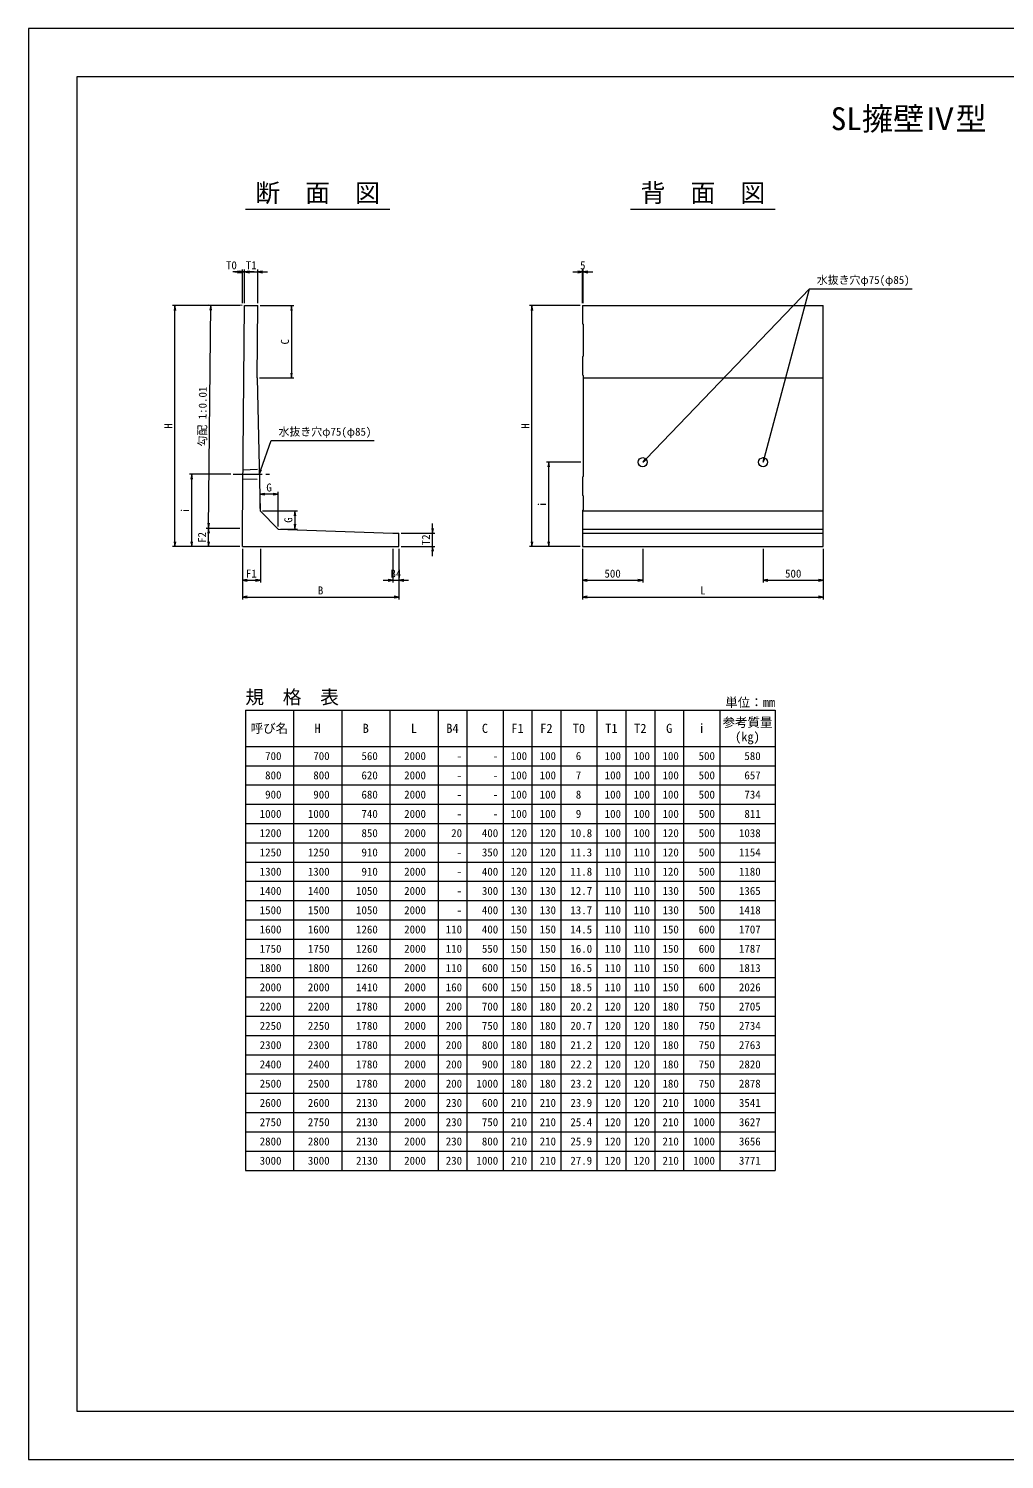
# Model space of a CAD drawing. Units: millimetres at full size, sheet at 1:20. Extents: x 0 to 16820, y 0 to 11880.
# Drawn here: x 0 to 8104, y 0 to 11880 of the extents above; entities that cross this region are included whole.
import ezdxf
from ezdxf.enums import TextEntityAlignment as Align

# ---------------------------------------------------------------- set-up
doc = ezdxf.new("R2010")
doc.units = ezdxf.units.MM
doc.header["$LTSCALE"] = 20
doc.linetypes.add('CHAIN', pattern=[18.5, 12, -1.5, 3.5, -1.5])
doc.linetypes.add('DASHED_SPACED', pattern=[12, 6, -6])
for name, color, linetype, lineweight in [('D-BMK', 2, 'CHAIN', 13), ('D-MTR-FRAM', 7, 'Continuous', 13), ('D-MTR-LINE', 7, 'Continuous', 13), ('D-STR-DIM', 7, 'Continuous', 13), ('D-STR-STRn', 1, 'Continuous', 13), ('D-STR-TXT', 7, 'Continuous', 13), ('D-TTL', 2, 'Continuous', 13), ('D-TTL-TXT', 7, 'Continuous', 13)]:
    doc.layers.add(name, color=color, linetype=linetype, lineweight=lineweight)
doc.layers.add('D-MTR', color=7, linetype='Continuous')
doc.layers.add('D-MTR-TXT', color=7, linetype='Continuous')
doc.styles.add('ＭＳ ゴシック', font='')
doc.styles.get('ＭＳ ゴシック').set_extended_font_data('MS Gothic')

# ---------------------------------------------------------------- blocks, each defined once
blk = doc.blocks.new('open_arrow')
at = {"color": 0, "linetype": 'Continuous', "lineweight": -2}
blk.add_lwpolyline([(7.5, 1.25), (0, 0), (7.5, -1.25)], dxfattribs=at)

msp = doc.modelspace()

# ---------------------------------------------------------------- linework, layer by layer
at = {"layer": 'D-BMK'}
msp.add_line((1699.5, 8180), (1999.77, 8180), dxfattribs=at)
at = {"layer": 'D-MTR-FRAM'}
for q in [(6200, 6220), (1800, 2400)]:
    msp.add_line((1800, 6220), q, dxfattribs=at)
at = {"layer": 'D-MTR-LINE'}
for p, q in [((2200, 6220), (2200, 2400)), ((2600, 6220), (2600, 2400)), ((3000, 6220), (3000, 2400)), ((3400, 6220), (3400, 2400)), ((3640, 6220), (3640, 2400)), ((3940, 6220), (3940, 2400)), ((4180, 6220), (4180, 2400)), ((4420, 6220), (4420, 2400)), ((4720, 6220), (4720, 2400)), ((4960, 6220), (4960, 2400)), ((5200, 6220), (5200, 2400)), ((5440, 6220), (5440, 2400)), ((5740, 6220), (5740, 2400)), ((6200, 6220), (6200, 2400)), ((1800, 5920), (6200, 5920)), ((1800, 5760), (6200, 5760)), ((1800, 5600), (6200, 5600)), ((1800, 5440), (6200, 5440)), ((1800, 5280), (6200, 5280)), ((1800, 5120), (6200, 5120)), ((1800, 4960), (6200, 4960)), ((1800, 4800), (6200, 4800)), ((1800, 4640), (6200, 4640)), ((1800, 4480), (6200, 4480)), ((1800, 4320), (6200, 4320)), ((1800, 4160), (6200, 4160)), ((1800, 4000), (6200, 4000)), ((1800, 3840), (6200, 3840)), ((1800, 3680), (6200, 3680)), ((1800, 3520), (6200, 3520)), ((1800, 3360), (6200, 3360)), ((1800, 3200), (6200, 3200)), ((1800, 3040), (6200, 3040)), ((1800, 2880), (6200, 2880)), ((1800, 2720), (6200, 2720)), ((1800, 2560), (6200, 2560)), ((1800, 2400), (6200, 2400))]:
    msp.add_line(p, q, dxfattribs=at)
at = {"layer": 'D-STR-DIM'}
for p, q in [((1775, 9600), (1775, 9880)), ((1793.5, 9600), (1793.5, 9880)), ((1793.5, 9600), (1793.5, 9880)), ((1903.5, 9600), (1903.5, 9880)), ((4600, 9600), (4600, 9880)), ((4605, 9600), (4605, 9880)), ((1873.5, 9860), (1695, 9860)), ((1713.5, 9860), (1983.5, 9860)), ((4520, 9860), (4685, 9860)), ((1755, 9580), (1195, 9580)), ((1215, 7580), (1215, 9580)), ((1773.5, 9580.2), (1493.51, 9583)), ((1495.01, 7732.8), (1513.51, 9582.8)), ((1923.51, 9580), (2203.51, 9580)), ((2183.51, 9580), (2183.51, 8980)), ((4580, 9580), (4160, 9580)), ((4180, 7580), (4180, 9580)), ((1917.51, 8980), (2203.51, 8980)), ((4585, 8280), (4300, 8280)), ((4320, 7580), (4320, 8280)), ((1679.5, 8180), (1335, 8180)), ((1355, 7580), (1355, 8180)), ((1921.82, 7894.66), (1921.82, 8034.66)), ((2071.82, 8014.66), (1921.82, 8014.66)), ((2071.82, 7744.66), (2071.82, 8034.66)), ((1941.82, 7874.66), (2231.82, 7874.66)), ((2211.82, 7874.66), (2211.82, 7724.66)), ((1755, 7730), (1475, 7730)), ((1755, 7730.2), (1475.01, 7733)), ((1495, 7580), (1495, 7730)), ((2091.82, 7724.66), (2231.82, 7724.66)), ((3355, 7500), (3355, 7770)), ((3095, 7690), (3375, 7690)), ((1755, 7580), (1195, 7580)), ((1755, 7580), (1335, 7580)), ((1755, 7580), (1475, 7580)), ((1775, 7560), (1775, 7280)), ((1775, 7560), (1775, 7140)), ((1925, 7560), (1925, 7280)), ((3025, 7560), (3025, 7280)), ((3075, 7560), (3075, 7140)), ((3075, 7560), (3075, 7280)), ((3095, 7580), (3375, 7580)), ((4580, 7580), (4160, 7580)), ((4580, 7580), (4300, 7580)), ((4600, 7560), (4600, 7280)), ((4600, 7560), (4600, 7140)), ((5100, 7560), (5100, 7280)), ((6100, 7560), (6100, 7280)), ((6600, 7560), (6600, 7280)), ((6600, 7560), (6600, 7140)), ((1775, 7300), (1925, 7300)), ((2945, 7300), (3155, 7300)), ((4600, 7300), (5100, 7300)), ((6100, 7300), (6600, 7300)), ((1775, 7160), (3075, 7160)), ((4600, 7160), (6600, 7160))]:
    msp.add_line(p, q, dxfattribs=at)
at = {"layer": 'D-STR-STRn'}
for p, q in [((1775, 7730), (1793.5, 9580)), ((1793.5, 9580), (1903.51, 9580)), ((1897.51, 8980), (1903.51, 9580)), ((4600, 9580), (6600, 9580)), ((4600, 9580), (4600, 9430)), ((6600, 7580), (6600, 9580)), ((4600, 9430), (4605, 9425)), ((4605, 9425), (4605, 9160)), ((4605, 9160), (4600, 9155)), ((4600, 9155), (4600, 9005)), ((1897.51, 8980), (1921.82, 7874.66)), ((4600, 9005), (4605, 9000)), ((4605, 9000), (4605, 8160)), ((4605, 8980), (6600, 8980)), ((4605, 8160), (4600, 8155)), ((4600, 8155), (4600, 8005)), ((4600, 8005), (4605, 8000)), ((4605, 8000), (4605, 7885)), ((2071.82, 7724.66), (1921.82, 7874.66)), ((4605, 7885), (4600, 7880)), ((4600, 7880), (4600, 7580)), ((4600, 7874.66), (6600, 7874.66)), ((1775, 7580), (1775, 7730)), ((2071.82, 7724.66), (3025, 7690)), ((4600, 7724.66), (6600, 7724.66)), ((3025, 7690), (3075, 7690)), ((3075, 7580), (3075, 7690)), ((4600, 7690), (6600, 7690)), ((1775, 7580), (3075, 7580)), ((4600, 7580), (6600, 7580))]:
    msp.add_line(p, q, dxfattribs=at)
at = {"layer": 'D-STR-STRn', "linetype": 'DASHED_SPACED'}
for p, q in [((1779.88, 8217.5), (1914.17, 8222.49)), ((1779.13, 8142.5), (1916.04, 8137.49))]:
    msp.add_line(p, q, dxfattribs=at)
at = {"layer": 'D-STR-STRn'}
for centre in [(5100, 8280), (6100, 8280)]:
    msp.add_circle(centre, 37.5, dxfattribs=at)
at = {"layer": 'D-STR-TXT'}
for points in [[(5100, 8280), (5127.74, 8308.82), (6485.85, 9720)], [(6100, 8280), (6110.35, 8318.64), (6485.85, 9720), (7338.94, 9720)], [(1915.1, 8180), (1928.62, 8217.65), (2015.61, 8460), (2868.71, 8460)]]:
    msp.add_lwpolyline(points, dxfattribs=at)
at = {"layer": 'D-TTL'}
for points in [[(0, 0), (16820, 0), (16820, 11880), (0, 11880)], [(400, 400), (16420, 400), (16420, 11480), (400, 11480)]]:
    msp.add_lwpolyline(points, close=True, dxfattribs=at)
at = {"layer": 'D-TTL-TXT'}
for p, q in [((1800, 10380), (3000, 10380)), ((5000, 10380), (6200, 10380))]:
    msp.add_line(p, q, dxfattribs=at)

# ---------------------------------------------------------------- block references
at = {"layer": 'D-STR-DIM', "xscale": 5.33, "yscale": 5.33}
for p, rotation in [((1775, 9860), 180), ((1793.5, 9860), 180), ((4600, 9860), 180), ((1215, 9580), 270), ((1513.51, 9582.8), 269.4), ((2183.51, 9580), 270), ((4180, 9580), 270), ((2183.51, 8980), 90), ((4320, 8280), 270), ((1355, 8180), 270), ((2071.82, 8014.66), 180), ((2211.82, 7874.66), 270), ((1495, 7730), 270), ((1495.01, 7732.8), 89.4), ((2211.82, 7724.66), 90), ((3355, 7690), 90), ((1215, 7580), 90), ((1355, 7580), 90), ((1495, 7580), 90), ((4180, 7580), 90), ((4320, 7580), 90), ((3355, 7580), 270), ((1925, 7300), 180), ((3025, 7300), 180), ((5100, 7300), 180), ((6600, 7300), 180), ((3075, 7160), 180), ((6600, 7160), 180)]:
    msp.add_blockref('open_arrow', p, dxfattribs=dict(at, rotation=rotation))
for p in [(1793.5, 9860), (1903.5, 9860), (4605, 9860), (1921.82, 8014.66), (1775, 7300), (3075, 7300), (4600, 7300), (6100, 7300), (1775, 7160), (4600, 7160)]:
    msp.add_blockref('open_arrow', p, dxfattribs=at)
at = {"layer": 'D-STR-TXT', "xscale": 5.33, "yscale": 5.33}
for p, rotation in [((6100, 8280), 75), ((1915.1, 8180), 70.3), ((5100, 8280), 46.1)]:
    msp.add_blockref('open_arrow', p, dxfattribs=dict(at, rotation=rotation))

# ---------------------------------------------------------------- texts
at = {"layer": 'D-MTR', "style": 'ＭＳ ゴシック'}
msp.add_text('規\u3000格\u3000表', height=113.9, dxfattribs=at).set_placement((1800, 6238.15), align=Align.BOTTOM_LEFT)
msp.add_text('単位：mm', height=75.95, dxfattribs=at).set_placement((6200, 6225.43), align=Align.BOTTOM_RIGHT)
at = {"layer": 'D-MTR-TXT', "style": 'ＭＳ ゴシック'}
for s, p in [('呼び名', (2000, 6070)), ('H', (2400, 6070)), ('B', (2800, 6070)), ('L', (3200, 6070)), ('B4', (3520, 6070)), ('C', (3790, 6070)), ('F1', (4060, 6070)), ('F2', (4300, 6070)), ('T0', (4570, 6070)), ('T1', (4840, 6070)), ('T2', (5080, 6070)), ('G', (5320, 6070)), ('i', (5590, 6070)), ('参考質量', (5970, 6120)), ('(kg)', (5970, 6000))]:
    msp.add_text(s, height=75.95, dxfattribs=at).set_placement(p, align=Align.MIDDLE_CENTER)
for s, p in [('700', (2100, 5840)), ('700', (2500, 5840)), ('560', (2900, 5840)), ('2000', (3300, 5840)), ('-', (3600, 5840)), ('-', (3900, 5840)), ('100', (4140, 5840)), ('100', (4380, 5840)), ('6  ', (4680, 5840)), ('100', (4920, 5840)), ('100', (5160, 5840)), ('100', (5400, 5840)), ('500', (5700, 5840)), ('580', (6080, 5840)), ('800', (2100, 5680)), ('800', (2500, 5680)), ('620', (2900, 5680)), ('2000', (3300, 5680)), ('100', (4140, 5680)), ('100', (4380, 5680)), ('7  ', (4680, 5680)), ('100', (4920, 5680)), ('100', (5160, 5680)), ('100', (5400, 5680)), ('500', (5700, 5680)), ('657', (6080, 5680)), ('-', (3600, 5680)), ('-', (3900, 5680)), ('900', (2100, 5520)), ('900', (2500, 5520)), ('680', (2900, 5520)), ('2000', (3300, 5520)), ('-', (3600, 5520)), ('-', (3900, 5520)), ('100', (4140, 5520)), ('100', (4380, 5520)), ('8  ', (4680, 5520)), ('100', (4920, 5520)), ('100', (5160, 5520)), ('100', (5400, 5520)), ('500', (5700, 5520)), ('734', (6080, 5520)), ('1000', (2100, 5360)), ('1000', (2500, 5360)), ('740', (2900, 5360)), ('2000', (3300, 5360)), ('-', (3600, 5360)), ('-', (3900, 5360)), ('100', (4140, 5360)), ('100', (4380, 5360)), ('9  ', (4680, 5360)), ('100', (4920, 5360)), ('100', (5160, 5360)), ('100', (5400, 5360)), ('500', (5700, 5360)), ('811', (6080, 5360)), ('1200', (2100, 5200)), ('1200', (2500, 5200)), ('850', (2900, 5200)), ('2000', (3300, 5200)), ('20', (3600, 5200)), ('400', (3900, 5200)), ('120', (4140, 5200)), ('120', (4380, 5200)), ('10.8', (4680, 5200)), ('100', (4920, 5200)), ('100', (5160, 5200)), ('120', (5400, 5200)), ('500', (5700, 5200)), ('1038', (6080, 5200)), ('1250', (2100, 5040)), ('1250', (2500, 5040)), ('910', (2900, 5040)), ('2000', (3300, 5040)), ('-', (3600, 5040)), ('350', (3900, 5040)), ('120', (4140, 5040)), ('120', (4380, 5040)), ('11.3', (4680, 5040)), ('110', (4920, 5040)), ('110', (5160, 5040)), ('120', (5400, 5040)), ('500', (5700, 5040)), ('1154', (6080, 5040)), ('1300', (2100, 4880)), ('1300', (2500, 4880)), ('910', (2900, 4880)), ('2000', (3300, 4880)), ('-', (3600, 4880)), ('400', (3900, 4880)), ('120', (4140, 4880)), ('120', (4380, 4880)), ('11.8', (4680, 4880)), ('110', (4920, 4880)), ('110', (5160, 4880)), ('120', (5400, 4880)), ('500', (5700, 4880)), ('1180', (6080, 4880)), ('1400', (2100, 4720)), ('1400', (2500, 4720)), ('1050', (2900, 4720)), ('2000', (3300, 4720)), ('300', (3900, 4720)), ('130', (4140, 4720)), ('130', (4380, 4720)), ('12.7', (4680, 4720)), ('110', (4920, 4720)), ('110', (5160, 4720)), ('130', (5400, 4720)), ('500', (5700, 4720)), ('1365', (6080, 4720)), ('-', (3600, 4720)), ('1500', (2100, 4560)), ('1500', (2500, 4560)), ('1050', (2900, 4560)), ('2000', (3300, 4560)), ('-', (3600, 4560)), ('400', (3900, 4560)), ('130', (4140, 4560)), ('130', (4380, 4560)), ('13.7', (4680, 4560)), ('110', (4920, 4560)), ('110', (5160, 4560)), ('130', (5400, 4560)), ('500', (5700, 4560)), ('1418', (6080, 4560)), ('1600', (2100, 4400)), ('1600', (2500, 4400)), ('1260', (2900, 4400)), ('2000', (3300, 4400)), ('110', (3600, 4400)), ('400', (3900, 4400)), ('150', (4140, 4400)), ('150', (4380, 4400)), ('14.5', (4680, 4400)), ('110', (4920, 4400)), ('110', (5160, 4400)), ('150', (5400, 4400)), ('600', (5700, 4400)), ('1707', (6080, 4400)), ('1750', (2100, 4240)), ('1750', (2500, 4240)), ('1260', (2900, 4240)), ('2000', (3300, 4240)), ('110', (3600, 4240)), ('550', (3900, 4240)), ('150', (4140, 4240)), ('150', (4380, 4240)), ('16.0', (4680, 4240)), ('110', (4920, 4240)), ('110', (5160, 4240)), ('150', (5400, 4240)), ('600', (5700, 4240)), ('1787', (6080, 4240)), ('1800', (2100, 4080)), ('1800', (2500, 4080)), ('1260', (2900, 4080)), ('2000', (3300, 4080)), ('110', (3600, 4080)), ('600', (3900, 4080)), ('150', (4140, 4080)), ('150', (4380, 4080)), ('16.5', (4680, 4080)), ('110', (4920, 4080)), ('110', (5160, 4080)), ('150', (5400, 4080)), ('600', (5700, 4080)), ('1813', (6080, 4080)), ('2000', (2100, 3920)), ('2000', (2500, 3920)), ('1410', (2900, 3920)), ('2000', (3300, 3920)), ('160', (3600, 3920)), ('600', (3900, 3920)), ('150', (4140, 3920)), ('150', (4380, 3920)), ('18.5', (4680, 3920)), ('110', (4920, 3920)), ('110', (5160, 3920)), ('150', (5400, 3920)), ('600', (5700, 3920)), ('2026', (6080, 3920)), ('2200', (2100, 3760)), ('2200', (2500, 3760)), ('1780', (2900, 3760)), ('2000', (3300, 3760)), ('200', (3600, 3760)), ('700', (3900, 3760)), ('180', (4140, 3760)), ('180', (4380, 3760)), ('20.2', (4680, 3760)), ('120', (4920, 3760)), ('120', (5160, 3760)), ('180', (5400, 3760)), ('750', (5700, 3760)), ('2705', (6080, 3760)), ('2250', (2100, 3600)), ('2250', (2500, 3600)), ('1780', (2900, 3600)), ('2000', (3300, 3600)), ('200', (3600, 3600)), ('750', (3900, 3600)), ('180', (4140, 3600)), ('180', (4380, 3600)), ('20.7', (4680, 3600)), ('120', (4920, 3600)), ('120', (5160, 3600)), ('180', (5400, 3600)), ('750', (5700, 3600)), ('2734', (6080, 3600)), ('2300', (2100, 3440)), ('2300', (2500, 3440)), ('1780', (2900, 3440)), ('2000', (3300, 3440)), ('200', (3600, 3440)), ('800', (3900, 3440)), ('180', (4140, 3440)), ('180', (4380, 3440)), ('21.2', (4680, 3440)), ('120', (4920, 3440)), ('120', (5160, 3440)), ('180', (5400, 3440)), ('750', (5700, 3440)), ('2763', (6080, 3440)), ('2400', (2100, 3280)), ('2400', (2500, 3280)), ('1780', (2900, 3280)), ('2000', (3300, 3280)), ('200', (3600, 3280)), ('900', (3900, 3280)), ('180', (4140, 3280)), ('180', (4380, 3280)), ('22.2', (4680, 3280)), ('120', (4920, 3280)), ('120', (5160, 3280)), ('180', (5400, 3280)), ('750', (5700, 3280)), ('2820', (6080, 3280)), ('2500', (2100, 3120)), ('2500', (2500, 3120)), ('1780', (2900, 3120)), ('2000', (3300, 3120)), ('200', (3600, 3120)), ('1000', (3900, 3120)), ('180', (4140, 3120)), ('180', (4380, 3120)), ('23.2', (4680, 3120)), ('120', (4920, 3120)), ('120', (5160, 3120)), ('180', (5400, 3120)), ('750', (5700, 3120)), ('2878', (6080, 3120)), ('2600', (2100, 2960)), ('2600', (2500, 2960)), ('2130', (2900, 2960)), ('2000', (3300, 2960)), ('230', (3600, 2960)), ('600', (3900, 2960)), ('210', (4140, 2960)), ('210', (4380, 2960)), ('23.9', (4680, 2960)), ('120', (4920, 2960)), ('120', (5160, 2960)), ('210', (5400, 2960)), ('1000', (5700, 2960)), ('3541', (6080, 2960)), ('2750', (2100, 2800)), ('2750', (2500, 2800)), ('2130', (2900, 2800)), ('2000', (3300, 2800)), ('230', (3600, 2800)), ('750', (3900, 2800)), ('210', (4140, 2800)), ('210', (4380, 2800)), ('25.4', (4680, 2800)), ('120', (4920, 2800)), ('120', (5160, 2800)), ('210', (5400, 2800)), ('1000', (5700, 2800)), ('3627', (6080, 2800)), ('2800', (2100, 2640)), ('2800', (2500, 2640)), ('2130', (2900, 2640)), ('2000', (3300, 2640)), ('230', (3600, 2640)), ('800', (3900, 2640)), ('210', (4140, 2640)), ('210', (4380, 2640)), ('25.9', (4680, 2640)), ('120', (4920, 2640)), ('120', (5160, 2640)), ('210', (5400, 2640)), ('1000', (5700, 2640)), ('3656', (6080, 2640)), ('3000', (2100, 2480)), ('3000', (2500, 2480)), ('2130', (2900, 2480)), ('2000', (3300, 2480)), ('230', (3600, 2480)), ('1000', (3900, 2480)), ('210', (4140, 2480)), ('210', (4380, 2480)), ('27.9', (4680, 2480)), ('120', (4920, 2480)), ('120', (5160, 2480)), ('210', (5400, 2480)), ('1000', (5700, 2480)), ('3771', (6080, 2480))]:
    msp.add_text(s, height=66.46, dxfattribs=at).set_placement(p, align=Align.MIDDLE_RIGHT)
at = {"layer": 'D-STR-DIM', "style": 'ＭＳ ゴシック'}
for s, p in [('T0', (1684.25, 9915)), ('T1', (1848.5, 9915)), ('5', (4602.5, 9915)), ('G', (1996.82, 8069.66)), ('F1', (1850, 7355)), ('B4', (3050, 7355)), ('500', (4850, 7355)), ('500', (6350, 7355)), ('B', (2425, 7215)), ('L', (5600, 7215))]:
    msp.add_text(s, height=66.46, dxfattribs=at).set_placement(p, align=Align.MIDDLE_CENTER)
for s, rotation, p in [('C', 90, (2128.51, 9280)), ('勾配 1:0.01', 89.427, (1444.11, 8658.4)), ('H', 90, (1160, 8580)), ('H', 90, (4125, 8580)), ('i', 90, (1300, 7880)), ('i', 90, (4265, 7930)), ('G', 90, (2156.82, 7799.66)), ('F2', 90, (1440, 7655)), ('T2', 90, (3300, 7635))]:
    msp.add_text(s, height=66.46, rotation=rotation, dxfattribs=at).set_placement(p, align=Align.MIDDLE_CENTER)
at = {"layer": 'D-STR-TXT', "style": 'ＭＳ ゴシック'}
for p in [(6545.85, 9740), (2075.61, 8480)]:
    msp.add_text('水抜き穴φ75(φ85)', height=66.46, dxfattribs=at).set_placement(p, align=Align.BOTTOM_LEFT)
at = {"layer": 'D-TTL-TXT', "style": 'ＭＳ ゴシック'}
for s, height, p in [('SL擁壁Ⅳ型 （大臣認定擁壁）', 189.9, (8410, 10980)), ('断\u3000面\u3000図', 151.9, (2400, 10395)), ('背\u3000面\u3000図', 151.9, (5600, 10395))]:
    msp.add_text(s, height=height, dxfattribs=at).set_placement(p, align=Align.BOTTOM_CENTER)

doc.saveas('drawing.dxf')
